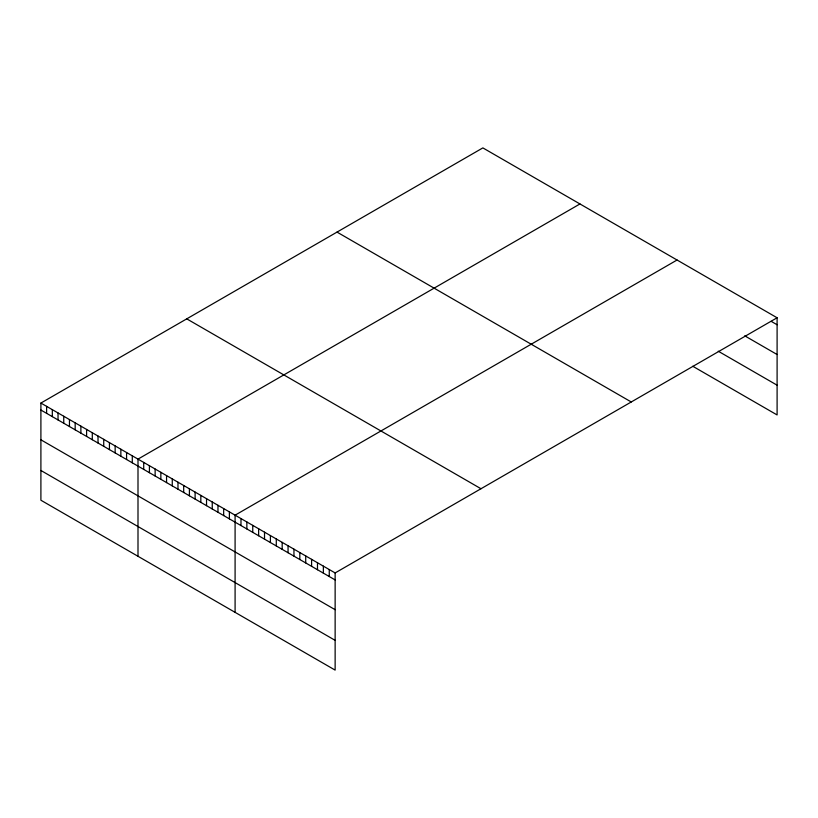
<?xml version="1.0" encoding="UTF-8"?>
<svg xmlns="http://www.w3.org/2000/svg" width="818" height="818" viewBox="0 0 818 818"><rect width="100%" height="100%" fill="white"/><g stroke="black" fill="none" stroke-linecap="round" stroke-linejoin="round"><path stroke-width="1.23" d="M777.1 317.773L335.135 572.937L335.135 670.106L40.9 500.227L40.9 403.059L482.865 147.894L777.1 317.773L777.1 414.941L692.754 366.249M579.962 203.948L137.997 459.113L137.997 556.291M677.059 260.012L235.093 515.176L235.093 612.345M771.21 321.362L777.1 324.756M744.738 335.83L777.1 354.521M718.255 351.208L777.1 385.186M337.016 232.097L631.251 401.975M186.749 318.856L480.984 488.735M40.9 403.059L335.135 572.937M40.9 410.043L335.135 579.921M40.9 439.808L335.135 609.686M40.9 470.473L335.135 640.351M329.255 569.533L329.255 576.526M323.366 566.138L323.366 573.132M317.486 562.743L317.486 569.737M311.597 559.348L311.597 566.332M305.717 555.943L305.717 562.937M299.828 552.549L299.828 559.543M293.948 549.154L293.948 556.138M288.059 545.749L288.059 552.743M282.179 542.354L282.179 549.348M276.29 538.96L276.29 545.954M270.41 535.565L270.41 542.549M264.521 532.16L264.521 539.154M258.631 528.765L258.631 535.759M252.752 525.371L252.752 532.354M246.862 521.966L246.862 528.96M240.983 518.571L240.983 525.565M229.388 511.874L229.388 518.868M223.672 508.581L223.672 515.575M217.966 505.279L217.966 512.273M212.251 501.986L212.251 508.98M206.535 498.683L206.535 505.677M200.829 495.391L200.829 502.385M195.113 492.088L195.113 499.082M189.408 488.796L189.408 495.79M183.692 485.493L183.692 492.487M177.976 482.201L177.976 489.195M172.271 478.898L172.271 485.892M166.555 475.606L166.555 482.6M160.849 472.303L160.849 479.297M155.134 469.011L155.134 476.004M149.418 465.708L149.418 472.702M143.712 462.415L143.712 469.409M132.291 455.82L132.291 462.814M126.575 452.518L126.575 459.511M120.859 449.225L120.859 456.219M115.154 445.922L115.154 452.916M109.438 442.63L109.438 449.624M103.733 439.327L103.733 446.321M98.017 436.035L98.017 443.029M92.301 432.732L92.301 439.726M86.596 429.44L86.596 436.434M80.88 426.137L80.88 433.131M75.174 422.845L75.174 429.839M69.458 419.542L69.458 426.536M63.743 416.25L63.743 423.243M58.037 412.947L58.037 419.941M52.321 409.654L52.321 416.648M46.616 406.352L46.616 413.346"/></g></svg>
